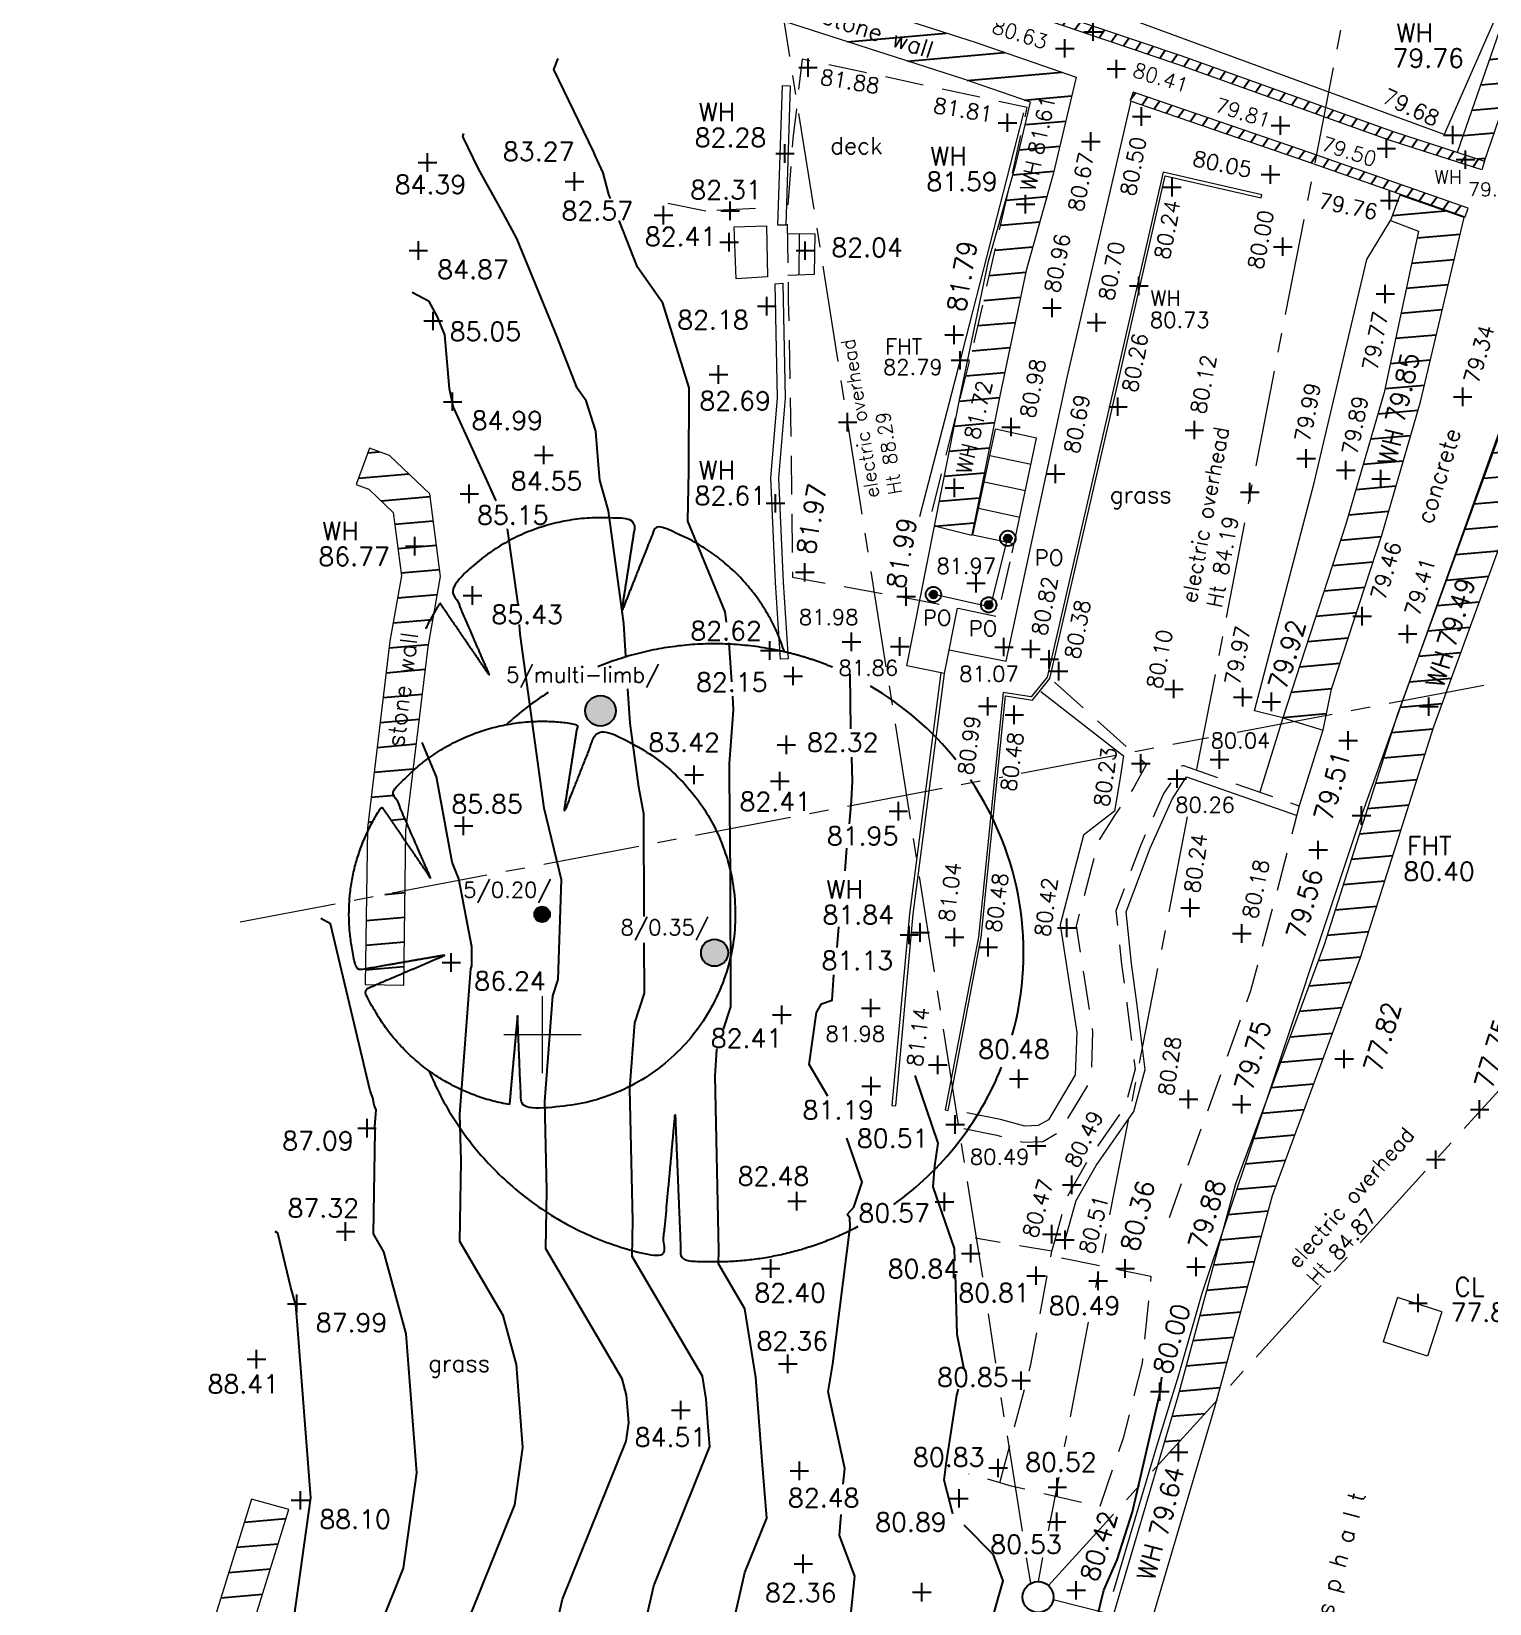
# Model space of a CAD drawing. Header units: metres. Extents: x 384624 to 384794, y 199250 to 199326.
# Drawn here: x 384668.39 to 384687.26, y 199267.63 to 199287.99 of the extents above; entities that cross this region are included whole.
import ezdxf

# ---------------------------------------------------------------- set-up
doc = ezdxf.new("R2010")
doc.units = ezdxf.units.M
doc.header["$PDMODE"] = 2
doc.header["$PDSIZE"] = 0.12
doc.linetypes.add('CENTER', pattern=[2, 1.25, -0.25, 0.25, -0.25])
doc.linetypes.add('DASHED', pattern=[0.75, 0.5, -0.25])
for name, color, linetype, lineweight in [('C-SURFACES_Major Contour', 130, 'Continuous', 0), ('C-SURFACES_Minor Contour', 40, 'Continuous', 0), ('C-SURVEY-Figures_Fencelines', 7, 'FENCELINE1', 18), ('C-SURVEY-Figures_Hedges', 3, 'TREELINE_L', 18), ('C-SURVEY-Figures_Inspection Cover', 1, 'Continuous', 18), ('C-SURVEY-Figures_Overhead Wires', 7, 'CENTER', 18), ('C-SURVEY-Figures_Steps', 7, 'Continuous', 18), ('C-SURVEY-Figures_Verge', 6, 'DASHED', 18), ('C-SURVEY-Figures_Walls', 4, 'Continuous', 18), ('GRID', 5, 'Continuous', 18)]:
    doc.layers.add(name, color=color, linetype=linetype, lineweight=lineweight)
for name, color, linetype in [('C-SURVEY-Points_Cover_Level_Label', 7, 'Continuous'), ('C-SURVEY-Points_Cover_Level_Marker', 7, 'Continuous'), ('C-SURVEY-Points_Electric Pole', 1, 'Continuous'), ('C-SURVEY-Points_Fence_Height_Label', 7, 'Continuous'), ('C-SURVEY-Points_Fence_Height_Marker', 7, 'Continuous'), ('C-SURVEY-Points_Head_Height_Marker', 7, 'Continuous'), ('C-SURVEY-Points_Post', 34, 'Continuous'), ('C-SURVEY-Points_Post_Label', 7, 'Continuous'), ('C-SURVEY-Points_Spot Height', 7, 'Continuous'), ('C-SURVEY-Points_Spot Height_Label', 7, 'Continuous'), ('C-SURVEY-Points_Trees', 3, 'Continuous'), ('C-SURVEY-Points_Wall_Height_Label', 7, 'Continuous'), ('C-SURVEY-Points_Wall_Height_Marker', 7, 'Continuous'), ('TEXT', 7, 'Continuous'), ('TREEDESC', 3, 'Continuous'), ('TRUNK', 3, 'Continuous'), ('wall hatch', 9, 'Continuous')]:
    doc.layers.add(name, color=color, linetype=linetype)
doc.styles.add('Geomap', font='romans.shx', dxfattribs={"height": 0.24})
doc.styles.get("Standard").update_dxf_attribs({"font": 'romans.shx'})
doc.linetypes.add('FENCELINE1', pattern='A,0.25,-0.1,[133,ltypeshp.shx,S=0.1,R=0,X=-0.1,Y=0],-0.1,1', length=1.45)
doc.linetypes.add('TREELINE_L', pattern='A,0,-0.13,[130,AECCLAND,S=0.13,R=0,X=0,Y=0],-0.12', length=0.25)

# ---------------------------------------------------------------- blocks, each defined once
blk = doc.blocks.new('*U36')
for p, q in [((384680.924, 199281.426), (384681.124, 199281.426)), ((384680.925, 199281.438), (384681.123, 199281.438)), ((384680.925, 199281.413), (384681.123, 199281.413)), ((384680.927, 199281.451), (384681.121, 199281.451)), ((384680.927, 199281.401), (384681.121, 199281.401)), ((384680.931, 199281.464), (384681.117, 199281.464)), ((384680.931, 199281.389), (384681.117, 199281.389)), ((384680.937, 199281.476), (384681.111, 199281.476)), ((384680.937, 199281.376), (384681.111, 199281.376)), ((384680.946, 199281.489), (384681.102, 199281.489)), ((384680.946, 199281.364), (384681.102, 199281.364)), ((384680.958, 199281.501), (384681.09, 199281.501)), ((384680.958, 199281.351), (384681.09, 199281.351)), ((384680.976, 199281.514), (384681.072, 199281.514)), ((384680.976, 199281.339), (384681.072, 199281.339))]:
    blk.add_line(p, q)
blk = doc.blocks.new('Drill Hole-flat-7-flat-1')
at = {"color": 34, "linetype": 'Continuous', "lineweight": -3}
for radius in [0.2, 0.1]:
    blk.add_circle((0, 0), radius, dxfattribs=at)
blk.add_blockref('*U36', (-384681.024, -199281.426), dxfattribs=at)
blk = doc.blocks.new('*U38')
for p, q in [((384680.677, 199280.565), (384680.877, 199280.565)), ((384680.678, 199280.578), (384680.876, 199280.578)), ((384680.678, 199280.552), (384680.876, 199280.552)), ((384680.68, 199280.59), (384680.874, 199280.59)), ((384680.68, 199280.54), (384680.874, 199280.54)), ((384680.684, 199280.603), (384680.87, 199280.603)), ((384680.684, 199280.527), (384680.87, 199280.527)), ((384680.69, 199280.615), (384680.864, 199280.615)), ((384680.69, 199280.515), (384680.864, 199280.515)), ((384680.699, 199280.628), (384680.855, 199280.628)), ((384680.699, 199280.503), (384680.855, 199280.503)), ((384680.711, 199280.64), (384680.843, 199280.64)), ((384680.711, 199280.49), (384680.843, 199280.49)), ((384680.729, 199280.652), (384680.825, 199280.652)), ((384680.729, 199280.478), (384680.825, 199280.478))]:
    blk.add_line(p, q)
blk = doc.blocks.new('Drill Hole-flat-6-flat-1')
at = {"color": 34, "linetype": 'Continuous', "lineweight": -3}
for radius in [0.2, 0.1]:
    blk.add_circle((0, 0), radius, dxfattribs=at)
blk.add_blockref('*U38', (-384680.777, -199280.565), dxfattribs=at)
blk = doc.blocks.new('*U40')
for p, q in [((384679.957, 199280.586), (384680.157, 199280.586)), ((384679.958, 199280.598), (384680.156, 199280.598)), ((384679.958, 199280.573), (384680.156, 199280.573)), ((384679.96, 199280.611), (384680.154, 199280.611)), ((384679.96, 199280.561), (384680.154, 199280.561)), ((384679.964, 199280.623), (384680.15, 199280.623)), ((384679.964, 199280.549), (384680.15, 199280.549)), ((384679.97, 199280.636), (384680.144, 199280.636)), ((384679.97, 199280.536), (384680.144, 199280.536)), ((384679.979, 199280.649), (384680.135, 199280.649)), ((384679.979, 199280.524), (384680.135, 199280.524)), ((384679.991, 199280.661), (384680.123, 199280.661)), ((384679.991, 199280.511), (384680.123, 199280.511)), ((384680.009, 199280.674), (384680.105, 199280.674)), ((384680.009, 199280.498), (384680.105, 199280.498))]:
    blk.add_line(p, q)
blk = doc.blocks.new('Drill Hole-flat-5-flat-1')
at = {"color": 34, "linetype": 'Continuous', "lineweight": -3}
for radius in [0.2, 0.1]:
    blk.add_circle((0, 0), radius, dxfattribs=at)
blk.add_blockref('*U40', (-384680.057, -199280.586), dxfattribs=at)
blk = doc.blocks.new('Geomap - EP-flat-2-flat-1')
at = {"layer": 'C-SURVEY-Points_Electric Pole'}
blk.add_circle((0, 0), 0.2, dxfattribs=at)
blk = doc.blocks.new('*U70')
at = {"layer": 'GRID'}
for p, q in [((0, -0.5), (0, 0.5)), ((-0.5, 0), (0.5, 0))]:
    blk.add_line(p, q, dxfattribs=at)
blk = doc.blocks.new('*U71')
at = {"layer": 'GRID', "color": 0, "linetype": 'ByBlock', "lineweight": -2, "transparency": 16777216}
blk.add_blockref('*U70', (50, 25), dxfattribs=at)

msp = doc.modelspace()

# ---------------------------------------------------------------- hatches: boundary and pattern name
at = {"layer": 'TRUNK'}
h = msp.add_hatch(color=256, dxfattribs=at)
h.dxf.hatch_style = 1
edge = h.paths.add_edge_path()
edge.add_ellipse((384675.752, 199279.193), major_axis=(0.14, 0.14), ratio=1, start_angle=0, end_angle=360)
h = msp.add_hatch(color=256, dxfattribs=at)
h.dxf.hatch_style = 1
h.paths.add_polyline_path([(384674.896, 199276.558, 1), (384675.096, 199276.558, 1)])
h = msp.add_hatch(color=256, dxfattribs=at)
h.dxf.hatch_style = 1
h.paths.add_polyline_path([(384677.053, 199276.06, 1), (384677.403, 199276.06, 1)])
at = {"layer": 'wall hatch'}
h = msp.add_hatch(dxfattribs=at)
h.set_pattern_fill('ANSI31', color=256, scale=0.1, angle=140)
h.paths.add_polyline_path([(384678.045, 199288.673), (384677.549, 199288.833), (384677.396, 199288.357), (384678.133, 199288.12)])
h.paths.add_polyline_path([(384678.045, 199288.673), (384678.133, 199288.12), (384680.444, 199287.375), (384681.319, 199287.073), (384681.129, 199286.268), (384681.03, 199285.917), (384680.607, 199284.038), (384680.375, 199283.103), (384680.074, 199281.585), (384680.555, 199281.465), (384680.625, 199281.793), (384680.919, 199283.273), (384681.262, 199284.896), (384681.613, 199286.143), (384681.909, 199287.399), (384680.602, 199287.849)])
h.paths.add_polyline_path([(384678.53, 199288.069), (384680.188, 199287.525), (384680.29, 199287.839), (384678.633, 199288.382)], flags=24)
h.paths.add_polyline_path([(384680.583, 199282.185), (384680.691, 199282.654), (384680.398, 199282.721), (384680.29, 199282.253)], flags=24)
h.paths.add_polyline_path([(384680.69, 199282.631), (384680.892, 199283.508), (384680.6, 199283.575), (384680.398, 199282.698)], flags=24)
h.paths.add_polyline_path([(384681.412, 199285.848), (384681.518, 199286.317), (384681.226, 199286.383), (384681.12, 199285.914)], flags=24)
h.paths.add_polyline_path([(384681.514, 199286.318), (384681.7, 199287.141), (384681.407, 199287.207), (384681.221, 199286.385)], flags=24)
h = msp.add_hatch(dxfattribs=at)
h.set_pattern_fill('ANSI31', color=256, scale=0.1, angle=140)
h.paths.add_polyline_path([(384687.813, 199288.117), (384687.586, 199288.433), (384687.547, 199288.453), (384686.843, 199286.425), (384687.195, 199286.311)])
h = msp.add_hatch(dxfattribs=at)
h.set_pattern_fill('ANSI31', color=256, scale=0.05, angle=10)
h.paths.add_polyline_path([(384682.671, 199287.197), (384682.648, 199287.205), (384682.609, 199287.092), (384684.786, 199286.346), (384684.994, 199286.273), (384685.017, 199286.392), (384684.825, 199286.459)])
h.paths.add_polyline_path([(384685.017, 199286.392), (384684.994, 199286.273), (384686.944, 199285.59), (384686.984, 199285.703)])
h.paths.add_polyline_path([(384685.137, 199287.007), (384685.113, 199286.887), (384685.974, 199286.579), (384687.159, 199286.197), (384687.195, 199286.311), (384686.013, 199286.693)])
h.paths.add_polyline_path([(384683.264, 199287.677), (384681.159, 199288.387), (384681.121, 199288.273), (384683.225, 199287.564), (384685.113, 199286.887), (384685.137, 199287.007)])
h = msp.add_hatch(dxfattribs=at)
h.set_pattern_fill('ANSI31', color=256, scale=0.1, angle=140)
h.paths.add_polyline_path([(384689.024, 199285.791), (384689.197, 199286.266), (384689.281, 199286.494), (384689.773, 199287.53), (384689.222, 199287.792), (384688.874, 199286.876), (384688.727, 199286.437), (384688.554, 199285.963), (384686.406, 199280.081), (384686.135, 199279.325), (384686.701, 199279.433)])
h.paths.add_polyline_path([(384687.654, 199282.408), (384688.254, 199284.046), (384687.944, 199284.16), (384687.344, 199282.522)], flags=24)
h.paths.add_polyline_path([(384688.888, 199285.696), (384689.089, 199286.237), (384688.751, 199286.363), (384688.55, 199285.822)], flags=24)
h.paths.add_polyline_path([(384689.101, 199286.21), (384689.477, 199287.222), (384689.14, 199287.348), (384688.763, 199286.336)], flags=24)
h.paths.add_polyline_path([(384686.695, 199279.398), (384686.867, 199279.949), (384686.523, 199280.056), (384686.351, 199279.505)], flags=25)
h.paths.add_polyline_path([(384686.844, 199279.911), (384687.162, 199280.931), (384686.818, 199281.038), (384686.5, 199280.018)], flags=24)
h = msp.add_hatch(dxfattribs=at)
h.set_pattern_fill('ANSI31', color=256, scale=0.1, angle=140)
h.paths.add_polyline_path([(384686.931, 199285.58), (384686.1, 199285.868), (384685.978, 199285.54), (384686.339, 199285.402), (384685.894, 199283.313), (384685.401, 199281.611), (384684.584, 199279.104), (384684.735, 199279.057), (384685.146, 199279.136), (384685.213, 199279.472), (384685.864, 199281.469), (384686.364, 199283.195)])
h.paths.add_polyline_path([(384686.083, 199282.284), (384686.216, 199282.846), (384685.865, 199282.929), (384685.733, 199282.367)], flags=24)
h.paths.add_polyline_path([(384686.19, 199282.825), (384686.439, 199283.876), (384686.088, 199283.959), (384685.84, 199282.908)], flags=24)
h = msp.add_hatch(dxfattribs=at)
h.set_pattern_fill('ANSI31', color=256, scale=0.1, angle=140)
edge = h.paths.add_edge_path(flags=17)
edge.add_line((384673.232, 199277.494), (384672.92, 199277.951))
edge.add_ellipse((384674.996, 199276.558), major_axis=(1.768, 1.768), ratio=1, start_angle=101.1357, end_angle=109.8412)
edge.add_line((384672.734, 199277.62), (384672.721, 199276.771))
edge.add_line((384672.721, 199276.771), (384673.223, 199276.866))
edge.add_line((384673.223, 199276.866), (384673.232, 199277.494))
h.paths.add_polyline_path([(384673.223, 199276.866), (384672.721, 199276.771), (384672.708, 199275.85), (384673.209, 199275.938)])
h.paths.add_polyline_path([(384673.209, 199275.938), (384672.708, 199275.85), (384672.705, 199275.648), (384672.843, 199275.646), (384673.207, 199275.801)])
edge = h.paths.add_edge_path()
edge.add_line((384673.328, 199278.419), (384673.52, 199280.02))
edge.add_line((384673.52, 199280.02), (384673.683, 199280.931))
edge.add_line((384673.683, 199280.931), (384673.542, 199282.001))
edge.add_line((384673.542, 199282.001), (384673.022, 199282.498))
edge.add_line((384673.022, 199282.498), (384672.76, 199282.594))
edge.add_line((384672.76, 199282.594), (384672.589, 199282.124))
edge.add_line((384672.589, 199282.124), (384672.752, 199282.064))
edge.add_line((384672.752, 199282.064), (384673.069, 199281.761))
edge.add_line((384673.069, 199281.761), (384673.177, 199280.942))
edge.add_line((384673.177, 199280.942), (384673.026, 199280.094))
edge.add_line((384673.026, 199280.094), (384672.734, 199277.674))
edge.add_line((384672.734, 199277.674), (384672.721, 199276.771))
edge.add_line((384672.721, 199276.771), (384673.223, 199276.866))
edge.add_line((384673.223, 199276.866), (384673.232, 199277.494))
edge.add_line((384673.232, 199277.494), (384673.234, 199277.64))
edge.add_line((384673.234, 199277.64), (384673.246, 199277.738))
edge.add_line((384673.246, 199277.738), (384673.068, 199278.148))
edge.add_ellipse((384674.996, 199276.558), major_axis=(-1.768, 1.768), ratio=1, start_angle=-3.1278, end_angle=5.4854, ccw=False)
h.paths.add_polyline_path([(384673.25, 199278.654), (384673.47, 199280.385), (384673.143, 199280.426), (384672.922, 199278.696)], flags=24)
h = msp.add_hatch(dxfattribs=at)
h.set_pattern_fill('ANSI31', color=256, scale=0.1, angle=140)
h.paths.add_polyline_path([(384684.448, 199272.918), (384685.591, 199276.001), (384686.539, 199278.989), (384686.701, 199279.433), (384686.135, 199279.325), (384686.012, 199278.982), (384685.118, 199276.163), (384684.355, 199274.104), (384684.194, 199273.621), (384683.807, 199272.463), (384683.223, 199270.314), (384682.958, 199269.414), (384683.727, 199270.26)])
h = msp.add_hatch(dxfattribs=at)
h.set_pattern_fill('ANSI31', color=256, scale=0.1, angle=140)
h.paths.add_polyline_path([(384670.268, 199263.154), (384671.09, 199266.825), (384671.712, 199268.837), (384671.718, 199268.851), (384671.235, 199268.985), (384670.606, 199266.954), (384669.784, 199263.279), (384668.463, 199258.769), (384668.386, 199258.492), (384668.881, 199258.424), (384668.942, 199258.626)])
h.paths.add_polyline_path([(384669.897, 199262.29), (384670.361, 199263.972), (384670.043, 199264.06), (384669.579, 199262.378)], flags=24)

# ---------------------------------------------------------------- linework, layer by layer
at = {"layer": 'C-SURFACES_Major Contour', "color": 130, "linetype": 'Continuous', "lineweight": -3}
for points, elevation in [([(384674.403, 199281.912), (384674.303, 199282.134), (384673.851, 199283.124), (384673.844, 199283.14), (384673.798, 199283.364), (384673.735, 199284.061), (384673.64, 199284.293), (384673.533, 199284.494), (384673.314, 199284.61)], 85), ([(384674.687, 199280.576), (384674.687, 199280.576), (384674.55, 199281.55), (384674.55, 199281.55)], 85), ([(384674.294, 199258.039), (384674.4, 199258.676), (384674.905, 199261.317), (384674.937, 199261.686), (384675.041, 199262.461), (384674.829, 199264.915), (384674.865, 199265.946), (384675.262, 199267.692), (384676.084, 199269.735), (384676.118, 199269.979), (384676.09, 199270.333), (384676.034, 199270.543), (384675.046, 199272.226), (384675.059, 199272.98), (384675.033, 199274.135), (384675.135, 199275.501), (384675.204, 199275.715), (384675.248, 199277.006), (384675.023, 199277.934), (384674.712, 199280.186), (384674.703, 199280.309)], 85), ([(384678.94, 199255.275), (384679.163, 199256.169), (384679.163, 199256.169), (384679.979, 199259.022), (384680.049, 199259.28), (384680.799, 199262.225), (384680.826, 199262.307), (384680.94, 199263.082), (384680.94, 199263.082), (384681.767, 199265.751), (384682.266, 199267.808), (384682.441, 199268.201), (384682.639, 199268.82), (384682.997, 199270.371), (384682.999, 199270.381), (384683.003, 199270.418), (384683.003, 199270.45), (384683.017, 199270.566)], 80)]:
    msp.add_lwpolyline(points, dxfattribs=dict(at, elevation=elevation))
at = {"layer": 'C-SURFACES_Minor Contour', "color": 40, "linetype": 'Continuous', "lineweight": -3}
for points, elevation in [([(384675.882, 199285.825), (384675.86, 199285.879), (384675.786, 199286.158), (384675.683, 199286.383), (384675.667, 199286.427), (384675.149, 199287.499), (384675.203, 199287.64)], 83), ([(384676.08, 199279.901), (384676.053, 199280.323), (384675.856, 199281.781), (384675.744, 199282.179), (384675.723, 199282.43), (384675.69, 199282.815), (384675.568, 199283.206), (384675.451, 199283.372), (384675.19, 199284.037), (384674.667, 199285.309), (384674.492, 199285.639), (384674.173, 199286.209), (384673.969, 199286.63), (384673.984, 199286.67)], 84), ([(384677.383, 199280.341), (384677.365, 199280.475), (384676.882, 199281.648), (384676.894, 199282.299), (384676.9, 199283.374), (384676.559, 199284.47), (384676.23, 199284.936), (384675.992, 199285.544)], 83), ([(384677.451, 199279.568), (384677.419, 199280.071), (384677.419, 199280.072)], 83), ([(384678.994, 199278.962), (384678.982, 199279.667), (384678.982, 199279.667)], 82), ([(384676.315, 199276.532), (384676.314, 199277.861), (384676.249, 199278.205), (384676.134, 199279.035), (384676.106, 199279.479)], 84), ([(384677.342, 199275.071), (384677.439, 199275.361), (384677.433, 199277.08), (384677.422, 199278.33), (384677.42, 199278.512), (384677.474, 199279.201), (384677.463, 199279.385)], 83), ([(384673.393, 199258.213), (384673.684, 199259.736), (384674.025, 199261.627), (384674.043, 199261.706), (384673.763, 199264.938), (384673.811, 199266.329), (384674.083, 199267.52), (384674.643, 199268.913), (384674.747, 199269.654), (384674.663, 199270.729), (384674.491, 199271.365), (384673.929, 199272.322), (384673.947, 199273.367), (384673.933, 199273.971), (384674.073, 199275.851), (384674.087, 199275.892), (384674.086, 199276.138), (384673.919, 199277.019), (384673.83, 199277.232), (384673.629, 199278.337), (384673.442, 199278.782)], 86), ([(384678.973, 199277.729), (384678.999, 199278.025), (384679.003, 199278.121), (384679.015, 199278.277), (384679.007, 199278.592)], 82), ([(384678.918, 199277.12), (384678.939, 199277.414)], 82), ([(384671.997, 199258.626), (384672.379, 199260.742), (384672.872, 199262.947), (384672.697, 199264.961), (384672.758, 199266.711), (384672.903, 199267.348), (384673.202, 199268.092), (384673.375, 199269.328), (384673.236, 199271.124), (384672.948, 199272.187), (384672.812, 199272.419), (384672.835, 199273.754), (384672.833, 199273.806), (384672.85, 199274.026), (384672.824, 199274.087), (384672.807, 199274.182), (384672.769, 199274.272), (384672.259, 199276.436), (384672.132, 199276.503)], 87), ([(384678.815, 199276.129), (384678.835, 199276.397)], 82), ([(384675.233, 199257.946), (384675.221, 199258.004), (384675.43, 199259.259), (384675.756, 199260.962), (384675.821, 199261.714), (384676.033, 199263.294), (384675.895, 199264.892), (384675.918, 199265.564), (384676.442, 199267.864), (384677.167, 199269.668), (384677.147, 199269.918), (384677.119, 199270.28), (384677.072, 199270.58), (384676.163, 199272.129), (384676.171, 199272.594), (384676.133, 199274.3), (384676.197, 199275.152), (384676.321, 199275.538), (384676.315, 199276.191)], 84), ([(384678.693, 199274.202), (384678.452, 199274.614), (384678.546, 199275.288), (384678.613, 199275.399), (384678.75, 199275.447), (384678.772, 199275.774)], 82), ([(384676.173, 199257.853), (384676.148, 199257.97), (384676.46, 199259.842), (384676.606, 199260.607), (384676.705, 199261.742), (384677.025, 199264.127), (384676.961, 199264.869), (384676.971, 199265.181), (384677.622, 199268.037), (384677.905, 199268.74), (384677.843, 199269.483), (384677.762, 199270.559), (384677.622, 199271.449), (384677.28, 199272.032), (384677.283, 199272.207), (384677.234, 199274.465), (384677.259, 199274.802), (384677.264, 199274.82)], 83), ([(384680.338, 199272.071), (384680.333, 199272.231), (384680.057, 199273.028), (384680.057, 199273.028), (384680.079, 199273.3), (384680.123, 199273.593), (384679.826, 199274.47)], 81), ([(384678.892, 199269.178), (384678.914, 199269.382), (384678.699, 199270.373), (384678.759, 199270.738), (384678.984, 199272.513), (384678.98, 199272.63), (384678.943, 199272.671), (384679.033, 199272.766), (384679.14, 199273.088), (384678.94, 199273.658), (384678.94, 199273.658)], 82), ([(384670.592, 199259.076), (384670.733, 199259.858), (384671.701, 199264.188), (384671.632, 199264.984), (384671.704, 199267.094), (384671.723, 199267.175), (384671.761, 199267.271), (384672.004, 199269.003), (384671.826, 199271.294), (384671.81, 199271.499), (384671.743, 199271.727), (384671.577, 199272.43), (384671.54, 199272.45)], 88), ([(384680.454, 199270.688), (384680.454, 199270.688), (384680.368, 199271.118), (384680.368, 199271.118), (384680.345, 199271.9)], 81), ([(384680.313, 199268.795), (384680.313, 199268.795), (384680.2, 199269.231), (384680.228, 199269.438), (384680.363, 199270.33), (384680.384, 199270.41)], 81), ([(384677.163, 199257.533), (384677.153, 199257.578), (384677.265, 199258.131), (384677.556, 199260.212), (384677.681, 199261.49), (384677.774, 199261.855), (384678.571, 199264.295), (384678.58, 199264.78), (384678.745, 199265.09), (384679.045, 199267.988), (384678.847, 199268.514), (384678.868, 199268.788)], 82), ([(384678.448, 199255.854), (384678.448, 199255.854), (384678.335, 199256.371), (384678.817, 199258.738), (384678.944, 199259.644), (384678.998, 199260.2), (384679.53, 199262.281), (384679.945, 199263.554), (384680.429, 199265.265), (384680.646, 199266.805), (384680.964, 199267.93), (384680.837, 199268.265), (384680.459, 199268.65)], 81)]:
    msp.add_lwpolyline(points, dxfattribs=dict(at, elevation=elevation))
at = {"layer": 'C-SURVEY-Figures_Fencelines', "color": 7, "linetype": 'FENCELINE1', "lineweight": 18}
for p, q in [((384689.123, 199287.672), (384685.572, 199277.754)), ((384685.572, 199277.754), (384684.194, 199273.621)), ((384684.194, 199273.621), (384683.534, 199271.647)), ((384683.534, 199271.647), (384683.234, 199270.589)), ((384683.234, 199270.589), (384682.95, 199269.666)), ((384682.95, 199269.666), (384682.387, 199267.786))]:
    msp.add_line(p, q, dxfattribs=at)
at = {"layer": 'C-SURVEY-Figures_Fencelines', "flags": 128}
for points in [[(384679.885, 199281.709), (384679.885, 199281.709), (384680.445, 199283.87), (384681.232, 199286.938)], [(384680.055, 199280.709), (384680.802, 199280.54), (384681.024, 199281.432)]]:
    msp.add_lwpolyline(points, dxfattribs=at)
at = {"layer": 'C-SURVEY-Figures_Hedges', "color": 3, "linetype": 'TREELINE_L', "lineweight": 18}
for p, q in [((384685.671, 199285.037), (384685.978, 199285.54)), ((384684.989, 199282.146), (384685.671, 199285.037)), ((384684.217, 199279.193), (384684.989, 199282.146)), ((384684.584, 199279.104), (384684.217, 199279.193))]:
    msp.add_line(p, q, dxfattribs=at)
at = {"layer": 'C-SURVEY-Figures_Hedges', "color": 3, "linetype": 'TREELINE_L', "lineweight": 18, "flags": 128}
msp.add_lwpolyline([(384687.457, 199288.447), (384686.67, 199286.654), (384682.466, 199288.201), (384682.433, 199289.479), (384682.577, 199289.959), (384683.068, 199290.826)], dxfattribs=at)
at = {"layer": 'C-SURVEY-Figures_Hedges', "color": 3, "linetype": 'TREELINE_L', "lineweight": 18}
for points in [[(384681.452, 199279.443), (384682.522, 199278.609), (384682.476, 199278.3), (384682.403, 199277.894), (384682.004, 199277.585), (384681.701, 199276.421), (384681.917, 199275.026), (384681.898, 199274.479), (384681.55, 199273.899), (384681.417, 199273.823), (384681.245, 199273.816), (384680.928, 199273.9), (384680.495, 199273.989)], [(384681.757, 199272.311), (384681.91, 199272.852), (384682.169, 199273.307), (384682.656, 199274.003), (384682.804, 199274.55), (384682.695, 199275.413), (384682.627, 199275.922), (384682.555, 199276.592), (384682.867, 199277.415), (384683.15, 199278.051), (384683.338, 199278.337), (384684.755, 199277.844)]]:
    msp.add_lwpolyline(points, dxfattribs=at)
at = {"layer": 'C-SURVEY-Figures_Inspection Cover'}
msp.add_line((384686.07, 199271.598), (384685.881, 199271.024), dxfattribs=at)
at = {"layer": 'C-SURVEY-Figures_Inspection Cover', "color": 1, "linetype": 'Continuous', "lineweight": 18}
for p, q in [((384686.644, 199271.409), (384686.07, 199271.598)), ((384686.644, 199271.409), (384686.455, 199270.835)), ((384686.455, 199270.835), (384685.881, 199271.024))]:
    msp.add_line(p, q, dxfattribs=at)
at = {"layer": 'C-SURVEY-Figures_Overhead Wires', "color": 7, "linetype": 'CENTER', "lineweight": 18}
for p, q in [((384680.699, 199271.862), (384676.463, 199298.695)), ((384685.619, 199289.48), (384683.426, 199278.227)), ((384681.55, 199267.866), (384693.122, 199280.595)), ((384683.994, 199278.916), (384693.14, 199280.661)), ((384681.195, 199278.385), (384683.62, 199278.848)), ((384671.089, 199276.46), (384680.958, 199278.34)), ((384683.346, 199277.819), (384682.159, 199271.727)), ((384680.871, 199270.746), (384680.772, 199271.386)), ((384682.066, 199271.277), (384681.755, 199269.663)), ((384681.216, 199268.572), (384680.923, 199270.398)), ((384681.686, 199269.272), (384681.546, 199268.577)), ((384681.324, 199267.896), (384681.268, 199268.226)), ((384681.473, 199268.228), (384681.416, 199267.918)), ((384681.613, 199267.685), (384682.908, 199267.357))]:
    msp.add_line(p, q, dxfattribs=at)
at = {"layer": 'C-SURVEY-Figures_Steps', "color": 7, "linetype": 'Continuous', "lineweight": 18}
for p, q in [((384680.572, 199281.469), (384680.863, 199282.838)), ((384681.397, 199282.725), (384680.863, 199282.838)), ((384681.081, 199281.238), (384681.397, 199282.725)), ((384681.325, 199282.382), (384680.791, 199282.496)), ((384681.252, 199282.04), (384680.718, 199282.154)), ((384681.179, 199281.698), (384680.645, 199281.811)), ((384681.106, 199281.355), (384680.572, 199281.469)), ((384684.584, 199279.104), (384684.287, 199278.14)), ((384685.1, 199278.944), (384684.796, 199277.963))]:
    msp.add_line(p, q, dxfattribs=at)
msp.add_lwpolyline([(384677.506, 199284.787), (384677.48, 199285.459), (384677.9, 199285.475), (384677.914, 199284.811)], close=True, dxfattribs=at)
for points in [[(384678.178, 199284.836, 0), (384678.52, 199284.847, 0), (384678.53, 199285.365, 0), (384678.17, 199285.369, 0)], [(384678.325, 199285.367, 0), (384678.321, 199284.84, 0)]]:
    msp.add_polyline3d(points, dxfattribs=at)
at = {"layer": 'C-SURVEY-Figures_Verge', "color": 6, "linetype": 'DASHED', "lineweight": 18, "flags": 128}
for points in [[(384680.56, 199281.464), (384680.004, 199281.603), (384680.607, 199284.038), (384681.275, 199287.005), (384678.363, 199287.632), (384678.243, 199286.603), (384678.167, 199285.592), (384678.183, 199284.504), (384678.209, 199283.248), (384678.237, 199280.925), (384679.965, 199280.609), (384680.891, 199280.414), (384681.081, 199281.238)], [(384680.453, 199273.786), (384680.88, 199273.698), (384681.222, 199273.607), (384681.477, 199273.617), (384681.7, 199273.746), (384682.104, 199274.418), (384682.125, 199275.038), (384681.913, 199276.41), (384682.197, 199277.502), (384682.408, 199277.838), (384682.641, 199278.174), (384682.819, 199278.497), (384681.591, 199279.598)], [(384681.593, 199272.195), (384681.636, 199272.345), (384681.793, 199272.901), (384682.062, 199273.374), (384682.54, 199274.057), (384682.676, 199274.559), (384682.57, 199275.397), (384682.502, 199275.907), (384682.427, 199276.608), (384682.75, 199277.463), (384683.039, 199278.112), (384683.287, 199278.488), (384684.796, 199277.963), (384684.167, 199275.566), (384683.111, 199272.626)], [(384680.922, 199269.197), (384681.322, 199270.728), (384681.593, 199272.195), (384680.602, 199272.363)], [(384681.72, 199272.11), (384682.877, 199271.871), (384682.763, 199270.746), (384682.516, 199269.775), (384682.215, 199268.884), (384681.068, 199269.155), (384680.52, 199269.312)]]:
    msp.add_lwpolyline(points, dxfattribs=at)
at = {"layer": 'C-SURVEY-Figures_Verge', "color": 6, "linetype": 'DASHED', "lineweight": 18}
msp.add_polyline3d([(384677.759, 199285.698, 0), (384677.114, 199285.663, 0), (384676.389, 199285.811, 0)], dxfattribs=at)
at = {"layer": 'C-SURVEY-Figures_Walls', "color": 4, "linetype": 'Continuous', "lineweight": 18}
for p, q in [((384686.843, 199286.425), (384687.547, 199288.453)), ((384687.195, 199286.311), (384687.87, 199288.282))]:
    msp.add_line(p, q, dxfattribs=at)
for points in [[(384680.155, 199279.683), (384679.751, 199276.566), (384679.524, 199274.082), (384679.574, 199274.077), (384679.801, 199276.561), (384680.205, 199279.677), (384679.715, 199279.774), (384680.429, 199283.373), (384680.776, 199285.016), (384681.129, 199286.268), (384681.319, 199287.073), (384680.444, 199287.375), (384677.396, 199288.357), (384677.549, 199288.833), (384680.602, 199287.849), (384681.909, 199287.399), (384681.613, 199286.143), (384681.262, 199284.896), (384680.919, 199283.273), (384680.625, 199281.793), (384680.557, 199281.472)], [(384679.64, 199255.068), (384681.524, 199262.909), (384682.301, 199265.424), (384683.704, 199270.178), (384684.448, 199272.918), (384685.591, 199276.001), (384686.539, 199278.989), (384689.024, 199285.791), (384689.197, 199286.266), (384689.281, 199286.494), (384689.773, 199287.53), (384689.222, 199287.792), (384688.874, 199286.876), (384688.727, 199286.437), (384688.554, 199285.963), (384686.066, 199279.15), (384685.118, 199276.163), (384683.972, 199273.07), (384683.223, 199270.314), (384681.822, 199265.569), (384681.042, 199263.042), (384679.134, 199255.555)], [(384680.266, 199279.982), (384681.001, 199279.836), (384681.792, 199283.508), (384682.62, 199287.088)], [(384685.978, 199285.54), (384686.339, 199285.402), (384685.894, 199283.313), (384685.401, 199281.611), (384684.584, 199279.104), (384685.107, 199278.942), (384685.213, 199279.472), (384685.864, 199281.469), (384686.364, 199283.195), (384686.931, 199285.58), (384686.1, 199285.868), (384685.978, 199285.54)], [(384680.205, 199279.677), (384680.373, 199280.523)], [(384668.881, 199258.424), (384668.942, 199258.626), (384670.268, 199263.154), (384671.09, 199266.825), (384671.712, 199268.837), (384671.718, 199268.851), (384671.235, 199268.985), (384670.606, 199266.954), (384669.784, 199263.279), (384668.463, 199258.769), (384668.386, 199258.492)]]:
    msp.add_lwpolyline(points, dxfattribs=at)
for points in [[(384687.159, 199286.197), (384685.974, 199286.579), (384683.225, 199287.564), (384681.121, 199288.273), (384681.121, 199288.273), (384681.159, 199288.387), (384683.264, 199287.677), (384686.013, 199286.693), (384687.195, 199286.311)], [(384678.049, 199285.483), (384678.107, 199287.289), (384678.207, 199287.286), (384678.207, 199287.286), (384678.149, 199285.48)], [(384686.984, 199285.703), (384684.825, 199286.459), (384682.671, 199287.197), (384682.648, 199287.205), (384682.609, 199287.092), (384684.786, 199286.346), (384686.944, 199285.59)], [(384684.312, 199285.874), (384683.033, 199286.167), (384682.332, 199283.1), (384681.532, 199279.627), (384681.328, 199279.373), (384680.963, 199279.431), (384680.644, 199276.262), (384680.213, 199274.025), (384680.25, 199274.018), (384680.681, 199276.257), (384680.996, 199279.388), (384681.344, 199279.332), (384681.567, 199279.61), (384682.369, 199283.092), (384683.061, 199286.122), (384684.304, 199285.837)], [(384678.083, 199279.861), (384678.016, 199280.855), (384677.958, 199282.209), (384678.043, 199283.242), (384678.013, 199284.721), (384678.113, 199284.73), (384678.143, 199283.242), (384678.058, 199282.207), (384678.116, 199280.861), (384678.183, 199279.868)], [(384673.205, 199275.64), (384673.234, 199277.64), (384673.52, 199280.02), (384673.683, 199280.931), (384673.542, 199282.001), (384673.022, 199282.498), (384672.76, 199282.594), (384672.589, 199282.124), (384672.752, 199282.064), (384673.069, 199281.761), (384673.177, 199280.942), (384673.026, 199280.094), (384672.734, 199277.674), (384672.705, 199275.648)]]:
    msp.add_lwpolyline(points, close=True, dxfattribs=at)
at = {"layer": 'C-SURVEY-Points_Cover_Level_Marker', "lineweight": -3}
msp.add_point((384686.334, 199271.525), dxfattribs=at)
at = {"layer": 'C-SURVEY-Points_Fence_Height_Marker', "lineweight": -3}
for p in [(384680.409, 199283.732), (384685.603, 199277.838)]:
    msp.add_point(p, dxfattribs=at)
at = {"layer": 'C-SURVEY-Points_Head_Height_Marker', "lineweight": -3}
for p in [(384678.951, 199282.932), (384684.157, 199282.024), (384686.565, 199273.382)]:
    msp.add_point(p, dxfattribs=at)
at = {"layer": 'C-SURVEY-Points_Spot Height', "linetype": 'Continuous', "lineweight": -3}
for p in [(384681.762, 199287.771), (384678.438, 199287.521), (384682.429, 199287.504), (384682.756, 199286.888), (384681.019, 199286.808), (384684.554, 199286.771), (384686.785, 199286.649), (384682.099, 199286.564), (384685.924, 199286.474), (384673.512, 199286.294), (384675.415, 199286.048), (384684.423, 199286.138), (384683.15, 199285.974), (384677.429, 199285.668), (384685.966, 199285.803), (384676.567, 199285.611), (384677.417, 199285.262), (384673.394, 199285.153), (384678.403, 199285.152), (384684.585, 199285.203), (384681.596, 199284.412), (384685.91, 199284.591), (384673.587, 199284.241), (384682.172, 199284.221), (384680.329, 199284.062), (384677.278, 199283.548), (384673.838, 199283.196), (384686.912, 199283.258), (384682.45, 199283.131), (384681.066, 199282.868), (384683.439, 199282.829), (384675.019, 199282.505), (384684.887, 199282.46), (384681.64, 199282.262), (384685.398, 199282.309), (384674.054, 199282.004), (384678.397, 199280.987), (384680.613, 199280.846), (384674.094, 199280.686), (384679.708, 199280.673), (384685.611, 199280.418), (384686.199, 199280.188), (384677.944, 199279.974), (384679, 199280.087), (384679.626, 199280.025), (384680.974, 199280.019), (384681.321, 199279.993), (384678.247, 199279.644), (384681.683, 199279.706), (384683.175, 199279.475), (384684.065, 199279.369), (384680.764, 199279.252), (384681.108, 199279.141), (384684.435, 199279.309), (384678.158, 199278.752), (384685.429, 199278.809), (384682.746, 199278.51), (384683.763, 199278.563), (384676.965, 199278.364), (384683.217, 199278.314), (384678.073, 199278.282), (384673.98, 199277.704), (384679.607, 199277.893), (384685.04, 199277.391), (384683.384, 199276.641), (384679.889, 199276.323), (384681.788, 199276.382), (384684.053, 199276.31), (384680.333, 199276.263), (384680.771, 199276.134), (384673.821, 199275.934), (384678.099, 199275.256), (384679.252, 199275.345), (384685.379, 199274.685), (384680.117, 199274.609), (384681.168, 199274.427), (384683.364, 199274.164), (384684.051, 199274.097), (384687.131, 199274.033), (384680.343, 199273.836), (384672.73, 199273.79), (384681.395, 199273.56), (384681.852, 199273.056), (384678.295, 199272.843), (384680.204, 199272.836), (384672.453, 199272.45), (384681.592, 199272.417), (384681.765, 199272.344), (384680.546, 199272.168), (384683.46, 199271.993), (384677.955, 199271.973), (384681.39, 199271.879), (384682.194, 199271.813), (384682.542, 199271.971), (384671.822, 199271.516), (384671.299, 199270.798), (384678.177, 199270.739), (384681.197, 199270.52), (384682.991, 199270.378), (384676.793, 199270.139), (384678.326, 199269.353), (384680.9, 199269.389), (384671.867, 199268.971), (384680.393, 199268.996), (384681.665, 199269.141), (384681.657, 199268.692), (384678.377, 199268.147), (384679.912, 199267.782), (384681.908, 199267.805)]:
    msp.add_point(p, dxfattribs=at)
at = {"layer": 'C-SURVEY-Points_Trees'}
for centre, major_axis, start_param, end_param in [((384677.228, 199276.06), (-2.828, 2.828), 4.601124, 4.969093), ((384677.228, 199276.06), (-2.828, 2.828), -0.216971, -0.046689), ((384675.752, 199279.193), (0.14, 0.14), 5.497787, 11.780972), ((384677.228, 199276.06), (-2.828, 2.828), 3.657003, 4.521293), ((384677.228, 199276.06), (2.828, 2.828), 4.545998, 5.118826)]:
    msp.add_ellipse(centre, major_axis=major_axis, ratio=1, start_param=start_param, end_param=end_param, dxfattribs=at)
for points, weights, knots in [([(384678.133, 199279.956), (384677.731, 199281.212), (384676.467, 199281.589), (384676.247, 199281.034), (384676.027, 199280.479), (384676.119, 199281.065), (384676.21, 199281.651), (384674.761, 199281.92), (384673.824, 199280.784), (384674.07, 199280.217), (384674.316, 199279.649), (384673.996, 199280.118), (384673.677, 199280.586), (384673.57, 199280.427), (384673.488, 199280.253)], [1, 0.884462944563, 1, 1, 1, 1, 1, 0.86152698928, 1, 1, 1, 1, 1, 0.997059949686, 1], [0, 0, 0, 0.970909, 0.970909, 1.970909, 1.970909, 2.970909, 2.970909, 4.035962, 4.035962, 5.035962, 5.035962, 6.035962, 6.035962, 6.189364, 6.189364, 6.189364]), ([(384678.754, 199279.758), (384678.369, 199279.917), (384677.959, 199279.993), (384676.804, 199280.208), (384675.716, 199279.763)], [1, 0.994619368933, 1, 0.959453105978, 1], [0, 0, 0, 0.2075661, 0.2075661, 0.7790478, 0.7790478, 0.7790478]), ([(384674.573, 199274.094), (384674.625, 199274.673), (384674.678, 199275.252), (384674.702, 199274.662), (384674.726, 199274.072), (384677.178, 199273.806), (384677.478, 199276.254), (384677.735, 199278.35), (384675.71, 199278.954), (384675.491, 199278.399), (384675.271, 199277.844), (384675.362, 199278.43), (384675.454, 199279.016), (384674.005, 199279.285), (384673.068, 199278.148), (384673.314, 199277.581), (384673.56, 199277.014), (384673.24, 199277.482), (384672.92, 199277.951), (384672.26, 199276.966), (384672.604, 199275.832), (384673.175, 199275.932), (384673.746, 199276.031), (384673.22, 199275.807), (384672.694, 199275.582), (384673.227, 199274.325), (384674.573, 199274.094)], [1, 1, 1, 1, 1, 0.711859038569, 1, 0.763884642908, 1, 1, 1, 1, 1, 0.86152698928, 1, 1, 1, 1, 1, 0.903578581675, 1, 1, 1, 1, 1, 0.877640932818, 1], [0, 0, 0, 1, 1, 2, 2, 3.557309, 3.557309, 4.960279, 4.960279, 5.960279, 5.960279, 6.960279, 6.960279, 8.025333, 8.025333, 9.025333, 9.025333, 10.025333, 10.025333, 10.910825, 10.910825, 11.910825, 11.910825, 12.910825, 12.910825, 13.910582, 13.910582, 13.910582]), ([(384673.529, 199274.536), (384674.371, 199272.493), (384676.55, 199272.118), (384676.634, 199273.045), (384676.718, 199273.971), (384676.757, 199273.027), (384676.795, 199272.084), (384678.008, 199271.952), (384679.089, 199272.519)], [1, 0.875262907036, 1, 1, 1, 1, 1, 0.956473554712, 1], [0, 0, 0, 1.009634, 1.009634, 2.009634, 2.009634, 3.009634, 3.009634, 3.601891, 3.601891, 3.601891])]:
    msp.add_rational_spline(points, weights, degree=2, knots=knots, dxfattribs=at)
at = {"layer": 'C-SURVEY-Points_Wall_Height_Marker', "lineweight": -2}
for p in [(384682.129, 199287.987), (384678.14, 199286.41), (384686.947, 199286.33), (384681.253, 199285.753), (384682.721, 199284.694), (384677.905, 199284.432), (384685.854, 199282.195), (384680.335, 199282.08), (384678.016, 199281.88), (384673.347, 199281.326), (384681.561, 199279.86), (384686.473, 199279.247), (384679.749, 199276.291), (384679.255, 199274.334), (384683.235, 199269.593)]:
    msp.add_point(p, dxfattribs=at)
at = {"layer": 'TRUNK'}
for centre, radius in [((384674.996, 199276.558), 0.1), ((384677.228, 199276.06), 0.175)]:
    msp.add_circle(centre, radius, dxfattribs=at)

# ---------------------------------------------------------------- block references
at = {"layer": 'C-SURVEY-Figures_Inspection Cover'}
msp.add_blockref('Geomap - EP-flat-2-flat-1', (384681.416, 199267.718), dxfattribs=at)
at = {"layer": 'C-SURVEY-Points_Post', "linetype": 'Continuous', "lineweight": -3, "xscale": 0.5, "yscale": 0.5}
for name, p in [('Drill Hole-flat-7-flat-1', (384681.024, 199281.426)), ('Drill Hole-flat-5-flat-1', (384680.061, 199280.699)), ('Drill Hole-flat-6-flat-1', (384680.777, 199280.565))]:
    msp.add_blockref(name, p, dxfattribs=at)
at = {"layer": 'GRID'}
msp.add_blockref('*U71', (384625, 199250), dxfattribs=at)

# ---------------------------------------------------------------- texts
at = {"layer": 'C-SURVEY-Points_Cover_Level_Label', "linetype": 'ByBlock', "char_height": 0.24, "style": 'Geomap'}
for s, insert, attachment_point in [('CL', (384686.804, 199271.855), 1), ('77.84', (384686.754, 199271.405), 4)]:
    msp.add_mtext(s, dxfattribs=dict(at, insert=insert, attachment_point=attachment_point))
at = {"layer": 'C-SURVEY-Points_Fence_Height_Label', "linetype": 'ByBlock', "style": 'Geomap'}
for s, insert, char_height, attachment_point in [('FHT', (384679.437, 199284.009), 0.2, 1), ('82.79', (384679.409, 199283.644), 0.2, 4), ('FHT', (384686.193, 199277.564), 0.24, 1), ('80.40', (384686.143, 199277.114), 0.24, 4)]:
    msp.add_mtext(s, dxfattribs=dict(at, insert=insert, char_height=char_height, attachment_point=attachment_point))
at = {"layer": 'C-SURVEY-Points_Post_Label', "linetype": 'ByBlock', "char_height": 0.2, "attachment_point": 1}
for insert in [(384681.374, 199281.276), (384679.927, 199280.498), (384680.519, 199280.359)]:
    msp.add_mtext('PO', dxfattribs=dict(at, insert=insert))
at = {"layer": 'C-SURVEY-Points_Spot Height_Label', "linetype": 'ByBlock', "attachment_point": 1, "style": 'Geomap'}
for s, insert, char_height, rotation in [('{\\C256;80.63}', (384680.86, 199288.158), 0.19, 342.4396), ('{\\C256;81.88}', (384678.616, 199287.504), 0.2, 350.6522), ('{\\C256;80.41}', (384682.682, 199287.591), 0.19, 342.4396), ('{\\C256;79.68}', (384685.932, 199287.26), 0.2, 335.1649), ('{\\C256;81.81}', (384680.081, 199287.136), 0.2, 350.6522), ('{\\C256;79.81}', (384683.746, 199287.139), 0.19, 342.4396), ('{\\C256;80.50}', (384682.477, 199285.884), 0.2, 79.1538), ('{\\C256;79.50}', (384685.12, 199286.637), 0.19, 342.4396), ('{\\C256;80.67}', (384681.801, 199285.681), 0.2, 79.1538), ('{\\C256;80.05}', (384683.444, 199286.449), 0.2, 348.2159), ('{\\C256;80.24}', (384682.918, 199285.063), 0.2, 79.1538), ('{\\C256;79.76}', (384685.072, 199285.902), 0.2, 348.2159), ('{\\C256;80.00}', (384684.128, 199284.934), 0.2, 79.1538), ('{\\C256;80.96}', (384681.495, 199284.63), 0.2, 79.1538), ('{\\C256;81.79}', (384680.234, 199284.386), 0.24, 80.1693), ('{\\C256;80.70}', (384682.197, 199284.529), 0.2, 79.1538), ('{\\C256;79.77}', (384685.609, 199283.621), 0.2, 79.1538), ('{\\C256;79.34}', (384686.919, 199283.469), 0.2, 73.7151), ('{\\C256;80.26}', (384682.501, 199283.341), 0.2, 79.1538), ('{\\C256;80.98}', (384681.178, 199283.008), 0.2, 79.1538), ('{\\C256;80.12}', (384683.386, 199283.062), 0.2, 79.1538), ('{\\C256;79.99}', (384684.734, 199282.699), 0.2, 79.1538), ('{\\C256;80.69}', (384681.749, 199282.549), 0.2, 79.1538), ('{\\C256;79.89}', (384685.348, 199282.529), 0.2, 79.1538), ('{\\C256;81.97}', (384678.287, 199281.244), 0.24, 80.1693), ('{\\C256;81.99}', (384679.451, 199280.8), 0.24, 80.1693), ('{\\C256;79.46}', (384685.714, 199280.664), 0.2, 73.7151), ('{\\C256;79.41}', (384686.156, 199280.457), 0.2, 73.7151), ('{\\C256;80.82}', (384681.33, 199280.191), 0.2, 79.1538), ('{\\C256;80.38}', (384681.757, 199279.888), 0.2, 79.1538), ('{\\C256;79.97}', (384683.829, 199279.548), 0.2, 79.1538), ('{\\C256;79.92}', (384684.391, 199279.511), 0.24, 73.2146), ('{\\C256;80.10}', (384682.818, 199279.503), 0.2, 79.1538), ('{\\C256;80.99}', (384680.376, 199278.377), 0.2, 82.7137), ('{\\C256;80.48}', (384680.929, 199278.165), 0.2, 82.329), ('{\\C256;80.23}', (384682.136, 199277.968), 0.2, 82.329), ('{\\C256;79.51}', (384684.982, 199277.808), 0.24, 74.2215), ('{\\C256;80.24}', (384683.307, 199276.85), 0.2, 82.329), ('{\\C256;81.04}', (384680.127, 199276.475), 0.2, 82.7137), ('{\\C256;80.18}', (384684.057, 199276.53), 0.2, 77.9536), ('{\\C256;80.48}', (384680.734, 199276.342), 0.2, 82.329), ('{\\C256;80.42}', (384681.37, 199276.283), 0.2, 82.329), ('79.56', (384684.625, 199276.28), 0.24, 74.2215), ('{\\C256;77.82}', (384685.624, 199274.56), 0.24, 73.2269), ('{\\C256;81.14}', (384679.715, 199274.599), 0.2, 82.7137), ('{\\C256;77.75}', (384687.058, 199274.348), 0.24, 73.2269), ('{\\C256;79.75}', (384683.952, 199274.318), 0.24, 74.2215), ('{\\C256;80.28}', (384682.968, 199274.225), 0.2, 82.329), ('{\\C256;80.49}', (384681.75, 199273.344), 0.2, 63.9662), ('{\\C256;80.47}', (384681.209, 199272.409), 0.2, 73.4532), ('{\\C256;80.36}', (384682.478, 199272.233), 0.24, 76.1934), ('{\\C256;79.88}', (384683.356, 199272.265), 0.24, 73.3445), ('{\\C256;80.51}', (384681.942, 199272.196), 0.2, 75.1552), ('{\\C256;80.00}', (384682.898, 199270.652), 0.24, 73.3445), ('{\\C256;80.42}', (384681.955, 199267.969), 0.24, 73.3445)]:
    msp.add_mtext(s, dxfattribs=dict(at, insert=insert, char_height=char_height, rotation=rotation))
for s, insert, char_height in [('{\\C256;83.27}', (384674.489, 199286.555), 0.24), ('{\\C256;84.39}', (384673.088, 199286.127), 0.24), ('{\\C256;82.31}', (384676.914, 199286.058), 0.24), ('{\\C256;82.57}', (384675.248, 199285.787), 0.24), ('{\\C256;82.41}', (384676.326, 199285.454), 0.24), ('{\\C256;82.04}', (384678.74, 199285.313), 0.24), ('{\\C256;84.87}', (384673.639, 199285.028), 0.24), ('{\\C256;85.05}', (384673.799, 199284.225), 0.24), ('{\\C256;82.69}', (384677.032, 199283.327), 0.24), ('{\\C256;84.99}', (384674.083, 199283.071), 0.24), ('{\\C256;84.55}', (384674.591, 199282.289), 0.24), ('{\\C256;85.15}', (384674.153, 199281.847), 0.24), ('{\\C256;81.97}', (384680.1, 199281.169), 0.2), ('{\\C256;85.43}', (384674.339, 199280.561), 0.24), ('{\\C256;81.98}', (384678.32, 199280.506), 0.2), ('{\\C256;82.62}', (384676.915, 199280.349), 0.24), ('{\\C256;81.86}', (384678.833, 199279.849), 0.2), ('{\\C256;82.15}', (384676.988, 199279.683), 0.24), ('{\\C256;81.07}', (384680.395, 199279.771), 0.2), ('{\\C256;83.42}', (384676.371, 199278.905), 0.24), ('{\\C256;82.32}', (384678.425, 199278.905), 0.24), ('{\\C256;80.04}', (384683.65, 199278.909), 0.2), ('{\\C256;85.85}', (384673.821, 199278.107), 0.24), ('{\\C256;82.41}', (384677.552, 199278.138), 0.24), ('{\\C256;80.26}', (384683.192, 199278.075), 0.2), ('{\\C256;81.95}', (384678.682, 199277.693), 0.24), ('{\\C256;81.13}', (384678.613, 199276.079), 0.24), ('{\\C256;86.24}', (384674.118, 199275.815), 0.24), ('{\\C256;82.41}', (384677.179, 199275.074), 0.24), ('{\\C256;81.98}', (384678.665, 199275.111), 0.2), ('{\\C256;80.48}', (384680.641, 199274.932), 0.24), ('{\\C256;81.19}', (384678.368, 199274.145), 0.24), ('{\\C256;87.09}', (384671.632, 199273.744), 0.24), ('{\\C256;80.51}', (384679.071, 199273.778), 0.24), ('{\\C256;80.49}', (384680.533, 199273.519), 0.2), ('{\\C256;82.48}', (384677.528, 199273.288), 0.24), ('{\\C256;87.32}', (384671.701, 199272.875), 0.24), ('{\\C256;80.57}', (384679.09, 199272.81), 0.24), ('{\\C256;80.84}', (384679.469, 199272.089), 0.24), ('{\\C256;82.40}', (384677.743, 199271.778), 0.24), ('{\\C256;80.81}', (384680.383, 199271.778), 0.24), ('{\\C256;80.49}', (384681.553, 199271.611), 0.24), ('{\\C256;87.99}', (384672.067, 199271.391), 0.24), ('{\\C256;82.36}', (384677.772, 199271.154), 0.24), ('{\\C256;88.41}', (384670.665, 199270.596), 0.24), ('{\\C256;80.85}', (384680.109, 199270.685), 0.24), ('{\\C256;84.51}', (384676.195, 199269.907), 0.24), ('{\\C256;80.83}', (384679.796, 199269.648), 0.24), ('{\\C256;80.52}', (384681.249, 199269.585), 0.24), ('{\\C256;82.48}', (384678.178, 199269.123), 0.24), ('{\\C256;88.10}', (384672.112, 199268.846), 0.24), ('{\\C256;80.89}', (384679.308, 199268.807), 0.24), ('{\\C256;80.53}', (384680.797, 199268.52), 0.24), ('{\\C256;82.36}', (384677.882, 199267.894), 0.24)]:
    msp.add_mtext(s, dxfattribs=dict(at, insert=insert, char_height=char_height))
at = {"layer": 'C-SURVEY-Points_Wall_Height_Label', "linetype": 'ByBlock', "style": 'Geomap'}
for s, insert, char_height, attachment_point in [('WH', (384686.053, 199288.093), 0.24, 1), ('79.76', (384686.003, 199287.643), 0.24, 4), ('WH', (384677.021, 199287.067), 0.24, 1), ('82.28', (384676.971, 199286.617), 0.24, 4), ('WH', (384680.019, 199286.496), 0.24, 1), ('81.59', (384679.969, 199286.046), 0.24, 4), ('WH', (384686.546, 199286.195), 0.18, 1), ('79.62', (384686.982, 199285.945), 0.18, 4), ('WH', (384682.871, 199284.637), 0.2, 1), ('82.18', (384676.745, 199284.255), 0.24, 4), ('80.73', (384682.864, 199284.254), 0.2, 4), ('WH', (384677.02, 199282.429), 0.24, 1), ('82.61', (384676.97, 199281.979), 0.24, 4), ('WH', (384672.149, 199281.642), 0.24, 1), ('86.77', (384672.099, 199281.192), 0.24, 4), ('WH', (384678.676, 199277.001), 0.24, 1), ('81.84', (384678.626, 199276.551), 0.24, 4)]:
    msp.add_mtext(s, dxfattribs=dict(at, insert=insert, char_height=char_height, attachment_point=attachment_point))
for s, insert, char_height, attachment_point, rotation in [('81.61', (384681.378, 199286.4), 0.2, 4, 77.2603), ('WH', (384681.18, 199285.952), 0.2, 1, 77.2603), ('79.85', (384685.912, 199282.953), 0.24, 1, 76.7042), ('81.72', (384680.458, 199282.736), 0.2, 1, 77.0249), ('WH', (384685.805, 199282.411), 0.24, 1, 76.7042), ('WH', (384680.35, 199282.29), 0.2, 1, 77.0249), ('79.49', (384686.69, 199280.022), 0.24, 4, 72.6753), ('WH', (384686.426, 199279.545), 0.24, 1, 72.6753), ('79.64', (384682.965, 199268.507), 0.24, 4, 75.5961), ('WH', (384682.687, 199267.975), 0.24, 1, 75.5961)]:
    msp.add_mtext(s, dxfattribs=dict(at, insert=insert, char_height=char_height, attachment_point=attachment_point, rotation=rotation))
at = {"layer": 'TEXT', "attachment_point": 1, "style": 'Geomap'}
for s, insert, char_height, rotation in [('stone wall \\P\\P\\P\\P\\P ', (384678.668, 199288.313), 0.22, 341.8428), ('electric overhead \\PHt 88.29\\P\\P\\P\\P\\P\\P\\P ', (384679.185, 199281.936), 0.18, 98.9702), ('electric overhead \\PHt 84.19\\P\\P\\P\\P\\P\\P\\P ', (384683.267, 199280.613), 0.2, 79.3745), ('concrete \\P \\P  \\P\\P\\P\\P\\P\\P ', (384686.305, 199281.66), 0.22, 72.858), ('stone wall \\P\\P\\P\\P\\P ', (384672.984, 199278.744), 0.22, 82.7352), ('electric overhead \\PHt 84.87\\P\\P\\P\\P\\P\\P ', (384684.623, 199272.089), 0.2, 48.6272), ('a s p h a l t \\P\\P\\P\\P\\P\\P ', (384684.919, 199267.2), 0.22, 74.5814)]:
    msp.add_mtext_dynamic_manual_height_columns(s, width=19.42217, gutter_width=10, heights=[0], dxfattribs=dict(at, insert=insert, char_height=char_height, rotation=rotation))
at = {"layer": 'TEXT', "char_height": 0.22, "attachment_point": 1, "style": 'Geomap'}
for s, insert in [('deck\\P \\P \\P \\P  \\P\\P\\P\\P\\P\\P ', (384678.725, 199286.622)), ('grass \\P \\P  \\P\\P\\P\\P\\P\\P ', (384682.344, 199282.104)), ('grass \\P \\P  \\P\\P\\P\\P\\P\\P ', (384673.522, 199270.856))]:
    msp.add_mtext_dynamic_manual_height_columns(s, width=19.42217, gutter_width=10, heights=[0], dxfattribs=dict(at, insert=insert))
at = {"layer": 'TREEDESC', "style": 'Geomap'}
for s, p in [('5/multi-limb/', (384674.53, 199279.56)), ('5/0.20/', (384673.974, 199276.774)), ('8/0.35/', (384676.011, 199276.289))]:
    msp.add_text(s, height=0.2, dxfattribs=at).set_placement(p)

doc.saveas('drawing.dxf')
